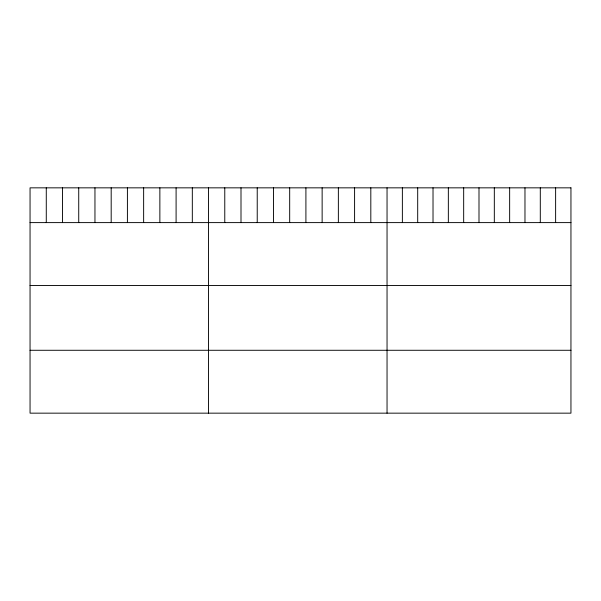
<?xml version="1.0" encoding="UTF-8"?>
<svg xmlns="http://www.w3.org/2000/svg" width="601" height="601" viewBox="0 0 601 601"><rect width="100%" height="100%" fill="white"/><g stroke="black" fill="none" stroke-linecap="round" stroke-linejoin="round"><path stroke-width="0.9" d="M30.05 222.61L570.95 222.61M30.05 285.49L570.95 285.49M30.05 350.278L570.95 350.278M555.625 187.843L555.625 222.61M540.299 187.843L540.299 222.61M524.973 187.843L524.973 222.61M509.648 187.843L509.648 222.61M494.322 187.843L494.322 222.61M478.997 187.843L478.997 222.61M463.672 187.843L463.672 222.61M448.346 187.843L448.346 222.61M433.02 187.843L433.02 222.61M417.695 187.843L417.695 222.61M402.37 187.843L402.37 222.61M387.044 187.843L387.044 413.157M370.817 187.843L370.817 222.61M354.59 187.843L354.59 222.61M338.363 187.843L338.363 222.61M322.136 187.843L322.136 222.61M305.909 187.843L305.909 222.61M289.682 187.843L289.682 222.61M273.455 187.843L273.455 222.61M257.228 187.843L257.228 222.61M241.001 187.843L241.001 222.61M224.774 187.843L224.774 222.61M208.547 187.843L208.547 413.157M192.32 187.843L192.32 222.61M176.093 187.843L176.093 222.61M159.866 187.843L159.866 222.61M143.639 187.843L143.639 222.61M127.412 187.843L127.412 222.61M111.185 187.843L111.185 222.61M94.958 187.843L94.958 222.61M78.731 187.843L78.731 222.61M62.504 187.843L62.504 222.61M46.277 187.843L46.277 222.61M570.95 187.843L30.05 187.843L30.05 413.157L570.95 413.157L570.95 187.843"/></g></svg>
